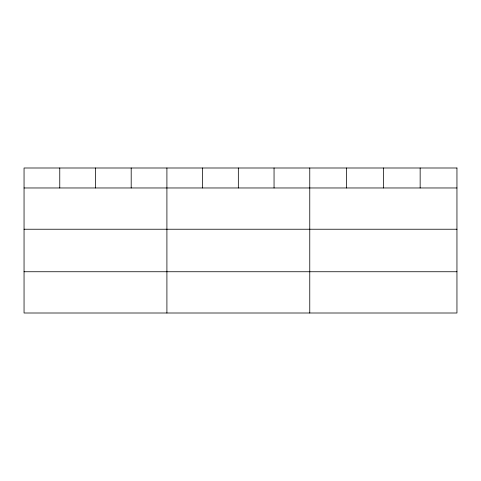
<?xml version="1.0" encoding="UTF-8"?>
<svg xmlns="http://www.w3.org/2000/svg" width="481" height="481" viewBox="0 0 481 481"><rect width="100%" height="100%" fill="white"/><g stroke="black" fill="none" stroke-linecap="round" stroke-linejoin="round"><path stroke-width="0.72" d="M24.05 187.969L456.95 187.969M24.05 229.233L456.95 229.233M24.05 271.741L456.95 271.741M420.153 167.995L420.153 187.969M383.357 167.995L383.357 187.969M346.56 167.995L346.56 187.969M309.764 167.995L309.764 313.005M274.05 167.995L274.05 187.969M238.335 167.995L238.335 187.969M202.621 167.995L202.621 187.969M166.907 167.995L166.907 313.005M131.193 167.995L131.193 187.969M95.478 167.995L95.478 187.969M59.764 167.995L59.764 187.969M456.95 167.995L24.05 167.995L24.05 313.005L456.95 313.005L456.95 167.995"/></g></svg>
